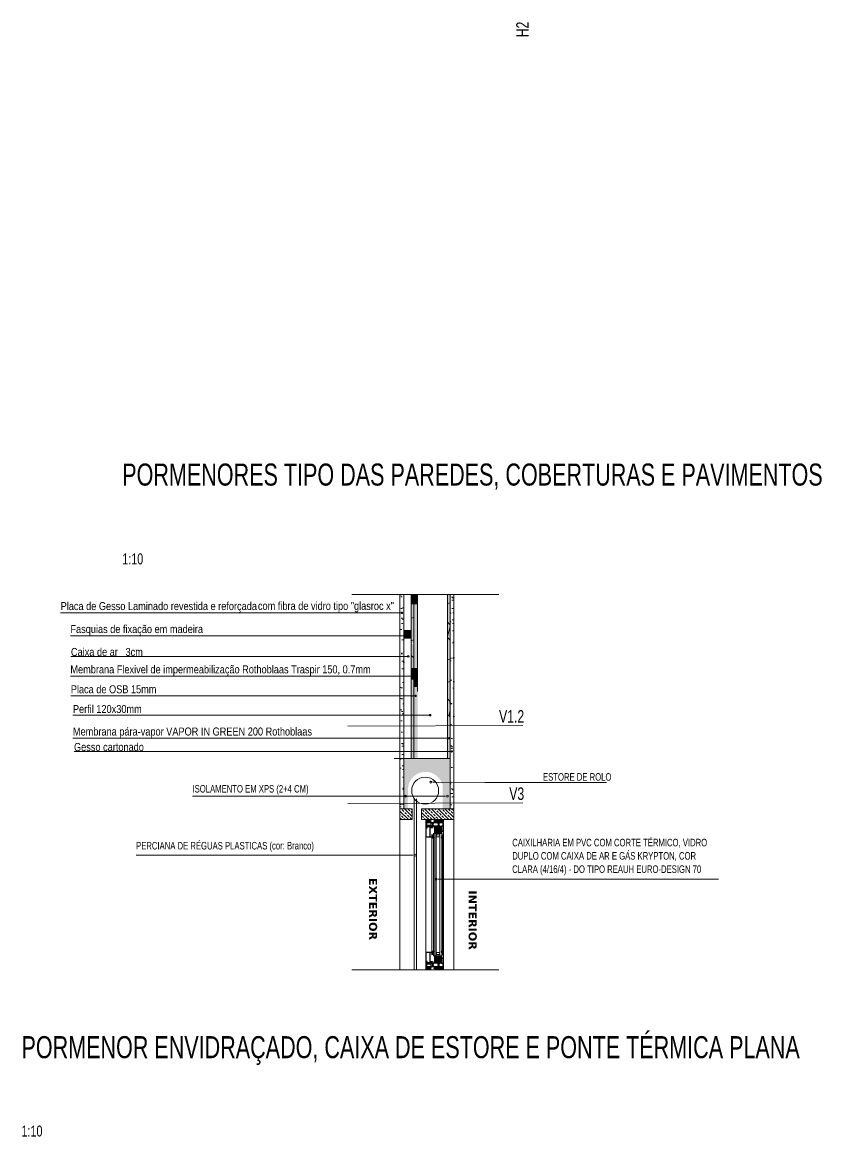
# Model space of a CAD drawing. Header units: metres. Extents: x -111189 to -108577, y -72951 to -72647.
# Drawn here: x -108586.613 to -108583.418, y -72951.184 to -72946.73 of the extents above; entities that cross this region are included whole.
import ezdxf

# ---------------------------------------------------------------- set-up
doc = ezdxf.new("R2010")
doc.units = ezdxf.units.M
doc.header["$MEASUREMENT"] = 0
doc.linetypes.add('Dashed', pattern=[0.423333, 0.211667, -0.211667])
for name, color, linetype in [('Alçado - Muros 3_1_-EST-3', 7, 'Continuous'), ('Alçado - Muros 3_1_-EST-títulos', 7, 'Continuous'), ('Alçado - Muros 3_1_0', 7, 'Continuous'), ('Alçado - Muros 3_1__3houses_SIMBOLOGIA', 7, 'Continuous'), ('Alçado - Muros 3_1__PORMENORES', 7, 'Continuous'), ('Alçado - Muros 3_1__TEXTO', 7, 'Continuous'), ('Alçado - Muros 3_1_AD_títulos', 7, 'Continuous'), ('Alçado - Muros 3_1_JGM - HATCH GLASS', 7, 'Continuous'), ('Alçado - Muros 3_1_JGM-INVIEW-5-thin', 7, 'Continuous'), ('Alçado - Muros 3_1_linha1', 7, 'Continuous'), ('Alçado - Muros 3_1_linha2', 7, 'Continuous'), ('Alçado - Muros 3_1_linha4', 7, 'Continuous'), ('Alçado - Muros 3_1_linha6', 7, 'Continuous'), ('Alçado - Muros 3_1_osb', 7, 'Continuous'), ('Alçado - Muros 3_1_ripa', 7, 'Continuous')]:
    doc.layers.add(name, color=color, linetype=linetype)
doc.styles.add('ESTILO_GERADO_1', font='ARIALN.TTF')
doc.styles.add('ESTILO_GERADO_11', font='arial.ttf', dxfattribs={"width": 0.7})
doc.styles.add('ESTILO_GERADO_12', font='swisscl.ttf')
doc.styles.add('ESTILO_GERADO_13', font='verdanab.ttf')
pattern_1 = [(135, (-108801.755024, -72930.463975), (0.0134703842, 0.0134703842), []), (135, (-108801.755024, -72930.450505), (0.0134703842, 0.0134703842), [0.009525, -0.0047625])]

msp = doc.modelspace()

# ---------------------------------------------------------------- hatches: boundary and pattern name
at = {"layer": 'Alçado - Muros 3_1__PORMENORES', "linetype": 'Continuous', "lineweight": 18, "ltscale": 1000}
h = msp.add_hatch(dxfattribs=at)
h.set_pattern_fill('HONEY__O_0001', color=4, style=0, pattern_type=2)
h.set_pattern_definition([(0, (-108652.15487, -72954.7718844), (0.005625, 0.00324759526), [0.00375, -0.0075]), (120, (-108652.15487, -72954.7718844), (-0.005625, 0.00324759526), [0.00375, -0.0075]), (60, (-108652.15487, -72954.7718844), (0, 0.00649519053), [0, -0.0075, 0.00375, 0, 0, 0])])
h.paths.add_polyline_path([(-108585.0884, -72949.8713), (-108585.0725, -72949.8731), (-108585.0711, -72949.7947, -0.871136), (-108584.9329, -72949.7785), (-108584.9322, -72949.8732), (-108584.903, -72949.8732), (-108584.9032, -72949.6732), (-108585.0893, -72949.6743)])
h = msp.add_hatch(dxfattribs=at)
h.set_pattern_fill('ANSI33_0001', color=252, style=0, pattern_type=2)
h.set_pattern_definition(pattern_1)
h.paths.add_polyline_path([(-108585.0547, -72949.8732), (-108585.1031, -72949.8727), (-108585.1031, -72949.9161), (-108585.0547, -72949.9166)])
h = msp.add_hatch(dxfattribs=at)
h.set_pattern_fill('ANSI33_0001', color=252, style=0, pattern_type=2)
h.set_pattern_definition(pattern_1)
h.paths.add_polyline_path([(-108584.8881, -72949.8732), (-108585.0169, -72949.8732), (-108585.0169, -72949.9167), (-108584.8881, -72949.9167)])
at = {"layer": 'Alçado - Muros 3_1_JGM-INVIEW-5-thin', "linetype": 'Continuous', "lineweight": 18, "ltscale": 1000}
h = msp.add_hatch(dxfattribs=at)
h.set_pattern_fill('AR_SAND_0001', color=252, style=0, pattern_type=2)
h.set_pattern_definition([(142.5, (-109421.04945355, -73124.6101632), (3.149667905e-05, 0.0009634118845), [0, -0.00076, 0, -0.00085, 0, -0.0008125]), (172.5, (-109421.0494535, -73124.6101632), (-0.0008848883526, 0.0014110730326), [0, -0.00041, 0, -0.000685, 0, -0.0002625]), (212.5, (-109421.04883855, -73124.6101632), (-0.001557071595, 2.8291037e-06), [0, -0.00025, 0, -0.0009, 0, -0.001175]), (222.5, (-109421.0488385, -73124.6101632), (-0.0015030638828, 0.0004388372505), [0, -0.000125, 0, -0.00059, 0, -0.000675])])
h.paths.add_polyline_path([(-108585.0013, -72949.9167, -0.091812), (-108584.9998, -72949.9217), (-108584.9973, -72949.9217, -0.414214), (-108584.9923, -72949.9167)])
h = msp.add_hatch(dxfattribs=at)
h.set_pattern_fill('AR_SAND_0001', color=252, style=0, pattern_type=2)
h.set_pattern_definition([(142.5, (-109415.9058029, -73124.6101629), (3.149667905e-05, 0.0009634118845), [0, -0.00076, 0, -0.00085, 0, -0.0008125]), (172.5, (-109415.9058029, -73124.6101629), (-0.0008848883526, 0.0014110730326), [0, -0.00041, 0, -0.000685, 0, -0.0002625]), (212.5, (-109415.9051879, -73124.6101629), (-0.001557071595, 2.8291037e-06), [0, -0.00025, 0, -0.0009, 0, -0.001175]), (222.5, (-109415.9051879, -73124.610163), (-0.0015030638828, 0.0004388372505), [0, -0.000125, 0, -0.00059, 0, -0.000675])])
h.paths.add_polyline_path([(-108584.9373, -72949.9167, -0.414214), (-108584.9323, -72949.9217), (-108584.9298, -72949.9217, -0.091812), (-108584.9283, -72949.9167)])
h = msp.add_hatch(dxfattribs=at)
h.set_pattern_fill('ANSI31_0001', color=252, style=0, pattern_type=2)
h.set_pattern_definition([(225, (-110250.2899277, -73298.2244084), (-0.0011225320151, 0.0011225320151), [])])
h.paths.add_polyline_path([(-108584.9648, -72949.9441), (-108584.9648, -72949.9721), (-108584.9368, -72949.9721), (-108584.9368, -72949.9442)])
h = msp.add_hatch(dxfattribs=at)
h.set_pattern_fill('ANSI31_0001', color=252, style=0, pattern_type=2)
h.set_pattern_definition([(225, (-110250.2899277, -73298.4403222), (-0.0011225320151, 0.0011225320151), [])])
h.paths.add_polyline_path([(-108584.9648, -72950.4893), (-108584.9369, -72950.4893), (-108584.9368, -72950.4613), (-108584.9648, -72950.4613)])
h = msp.add_hatch(dxfattribs=at)
h.set_pattern_fill('AR_SAND_0001', color=252, style=0, pattern_type=2)
h.set_pattern_definition([(142.5, (-109421.04945355, -73124.826077), (3.149667905e-05, 0.0009634118845), [0, -0.00076, 0, -0.00085, 0, -0.0008125]), (172.5, (-109421.0494535, -73124.826077), (-0.0008848883526, 0.0014110730326), [0, -0.00041, 0, -0.000685, 0, -0.0002625]), (212.5, (-109421.04883855, -73124.826077), (-0.001557071595, 2.8291037e-06), [0, -0.00025, 0, -0.0009, 0, -0.001175]), (222.5, (-109421.0488385, -73124.826077), (-0.0015030638828, 0.0004388372505), [0, -0.000125, 0, -0.00059, 0, -0.000675])])
h.paths.add_polyline_path([(-108585.0013, -72950.5167), (-108584.9923, -72950.5167, -0.414214), (-108584.9973, -72950.5117), (-108584.9998, -72950.5117, -0.091812)])
h = msp.add_hatch(dxfattribs=at)
h.set_pattern_fill('AR_SAND_0001', color=252, style=0, pattern_type=2)
h.set_pattern_definition([(142.5, (-109415.9058029, -73124.82607674), (3.149667905e-05, 0.0009634118845), [0, -0.00076, 0, -0.00085, 0, -0.0008125]), (172.5, (-109415.9058029, -73124.8260767), (-0.0008848883526, 0.0014110730326), [0, -0.00041, 0, -0.000685, 0, -0.0002625]), (212.5, (-109415.9051879, -73124.8260767), (-0.001557071595, 2.8291037e-06), [0, -0.00025, 0, -0.0009, 0, -0.001175]), (222.5, (-109415.9051879, -73124.8260767), (-0.0015030638828, 0.0004388372505), [0, -0.000125, 0, -0.00059, 0, -0.000675])])
h.paths.add_polyline_path([(-108584.9373, -72950.5167), (-108584.9283, -72950.5167, -0.091812), (-108584.9298, -72950.5117), (-108584.9323, -72950.5117, -0.414214)])
at = {"layer": 'Alçado - Muros 3_1_linha4', "linetype": 'Continuous', "lineweight": 18, "ltscale": 1000}
h = msp.add_hatch(dxfattribs=at)
h.set_pattern_fill('AR_SAND_0001_0001', color=254, style=0, pattern_type=2)
h.set_pattern_definition([(37.5, (-108585.11793, -72948.895905), (-0.0014637, 0.0447715), [0, -0.0353186, 0, -0.039501, 0, -0.0377583]), (7.5, (-108585.11793, -72948.895905), (0.0411224, 0.065575), [0, -0.0190534, 0, -0.0318332, 0, -0.0121988]), (327.5, (-108585.14651, -72948.895905), (0.0723599, 0.0001315), [0, -0.011618, 0, -0.0418246, 0, -0.0546044]), (317.5, (-108585.14651, -72948.895905), (0.06985, 0.0203936), [0, -0.005809, 0, -0.0274184, 0, -0.0313685])])
h.paths.add_polyline_path([(-108585.0882, -72949.0134), (-108585.1032, -72949.0134), (-108585.1031, -72949.8732), (-108585.0881, -72949.8732)])
h = msp.add_hatch(dxfattribs=at)
h.set_pattern_fill('HEXAGONAL_0001_0001', color=254, style=0, pattern_type=2)
h.set_pattern_definition([(135, (-106937.78133, -73254.70685), (0.0612372445, 0.0612372445), [0.050000001, -0.1000000015]), (135, (-106937.86498, -73254.68444), (0.0612372445, 0.0612372445), [0.050000001, -0.1000000015]), (195, (-106937.81668, -73254.6715), (-0.022414387, 0.0836516317), [0.050000001, -0.1000000015]), (195, (-106937.87792, -73254.73273), (-0.022414387, 0.0836516317), [0.050000001, -0.1000000015]), (255, (-106937.78133, -73254.70685), (-0.0836516317, 0.022414387), [0.050000001, -0.1000000015]), (255, (-106937.842565, -73254.76809), (-0.0836516317, 0.022414387), [0.050000001, -0.1000000015])])
h.paths.add_polyline_path([(-108585.0581, -72949.4846), (-108585.0481, -72949.4846), (-108585.0481, -72949.0157), (-108585.0581, -72949.0157)])
msp.add_hatch(color=254, dxfattribs=at).paths.add_polyline_path([(-108585.0481, -72949.0157), (-108585.0481, -72949.6725), (-108585.0331, -72949.6725), (-108585.0331, -72949.0157)])
h = msp.add_hatch(dxfattribs=at)
h.set_pattern_fill('HEXAGONAL_0001_0001', color=254, style=0, pattern_type=2)
h.set_pattern_definition([(135, (-106937.78128, -73255.22576), (0.0612372445, 0.0612372445), [0.050000001, -0.1000000015]), (135, (-106937.86493, -73255.20335), (0.0612372445, 0.0612372445), [0.050000001, -0.1000000015]), (195, (-106937.816635, -73255.19041), (-0.022414387, 0.0836516317), [0.050000001, -0.1000000015]), (195, (-106937.87787, -73255.25164), (-0.022414387, 0.0836516317), [0.050000001, -0.1000000015]), (255, (-106937.78128, -73255.22576), (-0.0836516317, 0.022414387), [0.050000001, -0.1000000015]), (255, (-106937.84252, -73255.287), (-0.0836516317, 0.022414387), [0.050000001, -0.1000000015])])
h.paths.add_polyline_path([(-108584.9131, -72949.0157), (-108584.9131, -72949.6725), (-108584.9031, -72949.6725), (-108584.9031, -72949.0157)])
h = msp.add_hatch(dxfattribs=at)
h.set_pattern_fill('AR_SAND_0001_0001', color=254, style=0, pattern_type=2)
h.set_pattern_definition([(37.5, (-108584.91793, -72948.311958), (-0.0014637, 0.0447715), [0, -0.0353186, 0, -0.039501, 0, -0.0377583]), (7.5, (-108584.91793, -72948.31196), (0.0411224, 0.065575), [0, -0.01905344, 0, -0.0318332, 0, -0.01219885]), (327.5, (-108584.94651, -72948.311958), (0.0723599, 0.0001315), [0, -0.01161795, 0, -0.0418246, 0, -0.0546044]), (317.5, (-108584.94651, -72948.31196), (0.06985, 0.0203936), [0, -0.005809, 0, -0.0274184, 0, -0.0313685])])
h.paths.add_polyline_path([(-108584.9031, -72949.0157), (-108584.902, -72949.8732), (-108584.887, -72949.8732), (-108584.8881, -72949.0157)])
h = msp.add_hatch(dxfattribs=at)
h.set_pattern_fill('PLYWOOD_0001_0001', color=254, style=0, pattern_type=2)
h.set_pattern_definition([(45, (-106937.781328, -73254.770077), (-0.004242640858, 0.004242640858), [])])
h.paths.add_polyline_path([(-108585.0881, -72949.161), (-108585.0881, -72949.191), (-108585.0581, -72949.191), (-108585.0581, -72949.161)])
h = msp.add_hatch(dxfattribs=at)
h.set_pattern_fill('TRANS_0001_0001', color=254, style=0, pattern_type=2)
h.set_pattern_definition([(135, (-106937.781328, -73254.4599198), (0.002245064031, 0.002245064031), []), (135, (-106937.7824504, -73254.4610423), (0.002245064031, 0.002245064031), [0.001587500001, -0.001587500001])])
h.paths.add_polyline_path([(-108585.0881, -72949.161), (-108585.0881, -72949.191), (-108585.0581, -72949.191), (-108585.0581, -72949.161)])
h = msp.add_hatch(dxfattribs=at)
h.set_pattern_fill('TRANS_0001_0001', color=254, style=0, pattern_type=2)
h.set_pattern_definition([(135, (-106937.7813103, -73254.4599803), (0.002245064031, 0.002245064031), []), (135, (-106937.782433, -73254.4611028), (0.002245064031, 0.002245064031), [0.001587500001, -0.001587500001])])
h.paths.add_polyline_path([(-108585.0881, -72949.1611), (-108585.0881, -72949.1911), (-108585.0581, -72949.1911), (-108585.0581, -72949.1611)])
at = {"layer": 'Alçado - Muros 3_1_linha6', "linetype": 'Continuous', "lineweight": 18, "ltscale": 1000}
for points in [[(-108585.0481, -72949.0157), (-108585.0581, -72949.0157), (-108585.0581, -72949.0569), (-108585.0481, -72949.0569)], [(-108584.9131, -72949.0157), (-108584.9131, -72949.6725), (-108584.9031, -72949.6725), (-108584.9031, -72949.0157)], [(-108585.0481, -72949.3114), (-108585.0581, -72949.3114), (-108585.0581, -72949.3572), (-108585.0481, -72949.3572)], [(-108585.0481, -72949.3572), (-108585.0581, -72949.3572), (-108585.0581, -72949.6725), (-108585.0481, -72949.6725)]]:
    msp.add_hatch(color=251, dxfattribs=at).paths.add_polyline_path(points)
h = msp.add_hatch(color=251, dxfattribs=at)
h.paths.add_polyline_path([(-108585.0581, -72949.0569), (-108585.0581, -72949.3114), (-108585.0481, -72949.3114), (-108585.0481, -72949.0569)])
h.paths.add_polyline_path([(-108585.0497, -72949.2127, -1.00729), (-108585.0557, -72949.2126, -0.992763)], flags=0)
at = {"layer": 'Alçado - Muros 3_1_osb', "linetype": 'Continuous', "lineweight": 18, "ltscale": 1000}
for points in [[(-108585.0331, -72949.0157), (-108585.0481, -72949.0157), (-108585.0481, -72949.0569), (-108585.0331, -72949.0569)], [(-108585.0331, -72949.0569), (-108585.0481, -72949.0569), (-108585.0481, -72949.3114), (-108585.0331, -72949.3114)], [(-108585.0331, -72949.3114), (-108585.0481, -72949.3114), (-108585.0481, -72949.3572), (-108585.0331, -72949.3572)], [(-108585.0331, -72949.3572), (-108585.0481, -72949.3572), (-108585.0481, -72949.387), (-108585.0331, -72949.387)], [(-108585.0331, -72949.387), (-108585.0481, -72949.387), (-108585.0481, -72949.4503), (-108585.0331, -72949.4503)], [(-108585.0331, -72949.4503), (-108585.0481, -72949.4503), (-108585.0481, -72949.6725), (-108585.0331, -72949.6725)]]:
    msp.add_hatch(color=43, dxfattribs=at).paths.add_polyline_path(points)
at = {"layer": 'Alçado - Muros 3_1_ripa', "linetype": 'Continuous', "lineweight": 18, "ltscale": 1000}
for points in [[(-108585.0581, -72949.1611), (-108585.0881, -72949.1611), (-108585.0731, -72949.1761)], [(-108585.0731, -72949.1761), (-108585.0881, -72949.1611), (-108585.0881, -72949.1911)], [(-108585.0731, -72949.1761), (-108585.0881, -72949.1911), (-108585.0581, -72949.1911)], [(-108585.0581, -72949.1611), (-108585.0731, -72949.1761), (-108585.0581, -72949.1911)]]:
    msp.add_hatch(color=34, dxfattribs=at).paths.add_polyline_path(points)

# ---------------------------------------------------------------- linework, layer by layer
at = {"layer": 'Alçado - Muros 3_1_-EST-3', "color": 3, "linetype": 'Continuous', "lineweight": 18, "ltscale": 1000}
for p, q in [((-108584.9719, -72949.7675), (-108584.9644, -72949.7675)), ((-108584.9644, -72949.7675), (-108584.7645, -72949.7682)), ((-108584.7645, -72949.7682), (-108584.5815, -72949.7682)), ((-108584.5815, -72949.7682), (-108584.2783, -72949.7682)), ((-108585.9323, -72949.8227), (-108585.4009, -72949.8227)), ((-108585.2589, -72949.8227), (-108585.4012, -72949.8227)), ((-108585.0957, -72949.8227), (-108585.2589, -72949.8227)), ((-108584.9287, -72949.8227), (-108585.2589, -72949.8227)), ((-108585.0882, -72949.8227), (-108585.0957, -72949.8227)), ((-108584.9212, -72949.8227), (-108584.9287, -72949.8227)), ((-108586.1578, -72950.0588), (-108585.4043, -72950.0588)), ((-108585.2217, -72950.0588), (-108585.4046, -72950.0588)), ((-108585.0577, -72950.0588), (-108585.2217, -72950.0588)), ((-108585.0502, -72950.0588), (-108585.0577, -72950.0588))]:
    msp.add_line(p, q, dxfattribs=at)
at = {"layer": 'Alçado - Muros 3_1_-EST-3', "color": 3, "linetype": 'Continuous', "lineweight": 18, "ltscale": 1000, "flags": 128}
for points in [[(-108584.9757, -72949.7675, 1), (-108584.9832, -72949.7674, 1)], [(-108585.0844, -72949.8227, 1), (-108585.0769, -72949.8227, 1)], [(-108584.9175, -72949.8227, 1), (-108584.91, -72949.8227, 1)], [(-108585.0464, -72950.0588, 1), (-108585.0389, -72950.0588, 1)]]:
    msp.add_lwpolyline(points, format="xyb", close=True, dxfattribs=at)
at = {"layer": 'Alçado - Muros 3_1_-EST-títulos', "color": 30, "linetype": 'Dashed', "lineweight": 18, "ltscale": 10}
for p, q in [((-108584.6124, -72949.541), (-108585.3122, -72949.5429)), ((-108584.6124, -72949.8501), (-108585.3122, -72949.852))]:
    msp.add_line(p, q, dxfattribs=at)
at = {"layer": 'Alçado - Muros 3_1_0', "color": 7, "linetype": 'Continuous', "lineweight": 18, "ltscale": 1000}
for p, q in [((-108585.1031, -72949.8732), (-108585.1031, -72949.9166)), ((-108585.0547, -72949.8732), (-108585.1031, -72949.8732)), ((-108585.0547, -72949.8732), (-108585.0547, -72949.9166)), ((-108585.0169, -72949.8732), (-108584.9008, -72949.8732)), ((-108585.0169, -72949.8732), (-108585.0169, -72949.9167)), ((-108584.9008, -72949.8732), (-108584.8881, -72949.8732)), ((-108584.8881, -72949.8732), (-108584.8881, -72949.9167)), ((-108585.0547, -72949.9166), (-108585.1031, -72949.9166)), ((-108585.0169, -72949.9167), (-108584.9875, -72949.9167)), ((-108584.9875, -72949.9167), (-108584.8881, -72949.9167))]:
    msp.add_line(p, q, dxfattribs=at)
at = {"layer": 'Alçado - Muros 3_1__3houses_SIMBOLOGIA', "color": 251, "linetype": 'Dashed', "lineweight": 18, "ltscale": 10}
for p, q in [((-108585.2954, -72949.0166), (-108584.7079, -72949.0166)), ((-108585.2954, -72950.5167), (-108584.7079, -72950.5167))]:
    msp.add_line(p, q, dxfattribs=at)
at = {"layer": 'Alçado - Muros 3_1__PORMENORES', "color": 252, "linetype": 'Continuous', "lineweight": 18, "ltscale": 1000}
for p, q in [((-108585.0464, -72949.8321), (-108585.0464, -72949.9194)), ((-108585.0464, -72949.8321), (-108585.0464, -72950.5167)), ((-108585.0377, -72949.9194), (-108585.0377, -72949.8337)), ((-108585.0377, -72949.8417), (-108585.0377, -72950.5168)), ((-108585.0825, -72949.8732), (-108585.1009, -72949.8732))]:
    msp.add_line(p, q, dxfattribs=at)
msp.add_circle((-108585.0025, -72949.8009), 0.0539, dxfattribs=at)
at = {"layer": 'Alçado - Muros 3_1_JGM - HATCH GLASS', "color": 254, "linetype": 'Continuous', "lineweight": 18, "ltscale": 1000}
msp.add_line((-108584.9634, -72950.4613), (-108584.9634, -72949.9721), dxfattribs=at)
at = {"layer": 'Alçado - Muros 3_1_JGM - HATCH GLASS', "color": 254, "linetype": 'Continuous', "lineweight": 18, "ltscale": 1000, "flags": 128}
msp.add_lwpolyline([(-108584.944, -72949.9721), (-108584.944, -72950.4613), (-108584.936, -72950.4613), (-108584.936, -72949.9721), (-108584.9687, -72949.9721), (-108584.9687, -72950.4613), (-108584.958, -72950.4613), (-108584.958, -72949.9721)], dxfattribs=at)
at = {"layer": 'Alçado - Muros 3_1_JGM-INVIEW-5-thin', "color": 252, "linetype": 'Continuous', "lineweight": 18, "ltscale": 1000}
for p, q in [((-108584.9031, -72949.6725), (-108585.1262, -72949.6725)), ((-108584.8881, -72949.8732), (-108584.8881, -72950.5167)), ((-108585.1031, -72949.9166), (-108585.1031, -72950.5167)), ((-108584.9982, -72949.9294), (-108584.9957, -72949.9309)), ((-108584.9883, -72949.9186), (-108584.98, -72949.919)), ((-108584.9882, -72949.9256), (-108584.9842, -72949.9258)), ((-108584.9877, -72949.9196), (-108584.98, -72949.92)), ((-108584.9876, -72949.9246), (-108584.98, -72949.925)), ((-108584.9874, -72949.9206), (-108584.98, -72949.921)), ((-108584.9874, -72949.9236), (-108584.98, -72949.924)), ((-108584.9873, -72949.9216), (-108584.98, -72949.922)), ((-108584.9873, -72949.9226), (-108584.98, -72949.923)), ((-108584.9867, -72949.9177), (-108584.98, -72949.918)), ((-108584.9795, -72949.92), (-108584.9795, -72949.919)), ((-108584.9751, -72949.9294), (-108584.9794, -72949.932)), ((-108584.9499, -72949.931), (-108584.951, -72949.9278)), ((-108584.9312, -72949.9278), (-108584.951, -72949.9278)), ((-108584.95, -72949.933), (-108584.95, -72949.9388)), ((-108584.9475, -72949.9345), (-108584.95, -72949.933)), ((-108584.95, -72949.9388), (-108584.9475, -72949.9373)), ((-108584.9475, -72949.9296), (-108584.9499, -72949.931)), ((-108584.9475, -72949.9296), (-108584.9475, -72949.9345)), ((-108584.9475, -72949.9373), (-108584.9475, -72949.9423)), ((-108584.9459, -72949.9418), (-108584.9459, -72949.9292)), ((-108584.9459, -72949.9292), (-108584.9314, -72949.9292)), ((-108584.9323, -72949.9217), (-108584.9323, -72949.923)), ((-108584.9298, -72949.9217), (-108584.9323, -72949.9217)), ((-108584.9323, -72949.923), (-108584.9312, -72949.923)), ((-108584.9314, -72949.9292), (-108584.9314, -72949.9416)), ((-108584.9312, -72949.923), (-108584.9312, -72949.9278)), ((-108584.9298, -72949.9867), (-108584.9298, -72949.9217)), ((-108584.9914, -72949.9394), (-108584.9982, -72949.9436)), ((-108584.9916, -72949.945), (-108584.9835, -72949.945)), ((-108584.9895, -72949.9427), (-108584.9895, -72949.9394)), ((-108584.9855, -72949.9427), (-108584.9855, -72949.9394)), ((-108584.9819, -72949.9394), (-108584.9751, -72949.9436)), ((-108584.955, -72949.978), (-108584.958, -72949.978)), ((-108584.9499, -72949.9409), (-108584.951, -72949.9441)), ((-108584.951, -72949.9441), (-108584.944, -72949.9441)), ((-108584.9475, -72949.9423), (-108584.9499, -72949.9409)), ((-108584.947, -72949.978), (-108584.944, -72949.978)), ((-108584.9444, -72949.9418), (-108584.9459, -72949.9418)), ((-108584.9437, -72949.9425), (-108584.9444, -72949.9418)), ((-108584.944, -72949.9441), (-108584.9436, -72949.9436)), ((-108584.9377, -72949.9425), (-108584.9437, -72949.9425)), ((-108584.9436, -72949.9436), (-108584.9432, -72949.9441)), ((-108584.9432, -72949.9441), (-108584.9369, -72949.9441)), ((-108584.9368, -72949.9416), (-108584.9377, -72949.9425)), ((-108584.9369, -72949.9441), (-108584.9366, -72949.9444)), ((-108584.9314, -72949.9416), (-108584.9368, -72949.9416)), ((-108584.9359, -72949.9444), (-108584.9366, -72949.9444)), ((-108584.9359, -72949.9432), (-108584.9321, -72949.9432)), ((-108584.9359, -72949.9444), (-108584.9359, -72949.9432)), ((-108584.9334, -72949.962), (-108584.9342, -72949.962)), ((-108584.9342, -72949.962), (-108584.9342, -72949.9643)), ((-108584.9342, -72949.9643), (-108584.9312, -72949.9643)), ((-108584.9338, -72949.9764), (-108584.9338, -72949.9808)), ((-108584.933, -72949.9764), (-108584.9338, -72949.9764)), ((-108584.9338, -72949.9808), (-108584.933, -72949.9808)), ((-108584.9334, -72949.9633), (-108584.9334, -72949.962)), ((-108584.9316, -72949.9633), (-108584.9334, -72949.9633)), ((-108584.933, -72949.9777), (-108584.933, -72949.9764)), ((-108584.9312, -72949.9777), (-108584.933, -72949.9777)), ((-108584.933, -72949.9787), (-108584.9313, -72949.9787)), ((-108584.933, -72949.9808), (-108584.933, -72949.9787)), ((-108584.9321, -72949.9432), (-108584.9316, -72949.9575)), ((-108584.9316, -72949.9575), (-108584.9316, -72949.9633)), ((-108584.9313, -72949.9787), (-108584.9313, -72949.9857)), ((-108584.9312, -72949.9777), (-108584.9312, -72949.9643)), ((-108584.9998, -72950.4467), (-108584.9998, -72949.9867)), ((-108584.9752, -72950.4467), (-108584.9752, -72949.9876)), ((-108584.9338, -72949.9846), (-108584.9338, -72949.9867)), ((-108584.933, -72949.9846), (-108584.9338, -72949.9846)), ((-108584.9338, -72949.9867), (-108584.9298, -72949.9867)), ((-108584.933, -72949.9857), (-108584.933, -72949.9846)), ((-108584.9313, -72949.9857), (-108584.933, -72949.9857)), ((-108584.9321, -72950.4467), (-108584.9321, -72949.9875)), ((-108584.9298, -72950.4467), (-108584.9298, -72949.9867)), ((-108584.955, -72950.4553), (-108584.958, -72950.4553)), ((-108584.958, -72950.4613), (-108584.944, -72950.4613)), ((-108584.947, -72950.4553), (-108584.944, -72950.4553)), ((-108584.9342, -72950.4713), (-108584.9342, -72950.469)), ((-108584.9342, -72950.469), (-108584.9312, -72950.469)), ((-108584.9334, -72950.4713), (-108584.9342, -72950.4713)), ((-108584.9338, -72950.4488), (-108584.9338, -72950.4467)), ((-108584.9338, -72950.4467), (-108584.9298, -72950.4467)), ((-108584.933, -72950.4488), (-108584.9338, -72950.4488)), ((-108584.9338, -72950.457), (-108584.9338, -72950.4526)), ((-108584.9338, -72950.4526), (-108584.933, -72950.4526)), ((-108584.933, -72950.457), (-108584.9338, -72950.457)), ((-108584.9316, -72950.47), (-108584.9334, -72950.47)), ((-108584.9334, -72950.47), (-108584.9334, -72950.4713)), ((-108584.9313, -72950.4477), (-108584.933, -72950.4477)), ((-108584.933, -72950.4477), (-108584.933, -72950.4488)), ((-108584.933, -72950.4526), (-108584.933, -72950.4547)), ((-108584.933, -72950.4547), (-108584.9313, -72950.4547)), ((-108584.9312, -72950.4557), (-108584.933, -72950.4557)), ((-108584.933, -72950.4557), (-108584.933, -72950.457)), ((-108584.9316, -72950.4758), (-108584.9316, -72950.47)), ((-108584.9313, -72950.4547), (-108584.9313, -72950.4477)), ((-108584.9312, -72950.4557), (-108584.9312, -72950.469)), ((-108584.9298, -72950.4467), (-108584.9298, -72950.5117)), ((-108584.9914, -72950.4939), (-108584.9982, -72950.4898)), ((-108584.9982, -72950.5039), (-108584.9957, -72950.5024)), ((-108584.9916, -72950.4883), (-108584.9835, -72950.4883)), ((-108584.9895, -72950.4907), (-108584.9895, -72950.4939)), ((-108584.9883, -72950.5147), (-108584.98, -72950.5143)), ((-108584.9882, -72950.5077), (-108584.9842, -72950.5075)), ((-108584.9877, -72950.5137), (-108584.98, -72950.5133)), ((-108584.9876, -72950.5087), (-108584.98, -72950.5083)), ((-108584.9874, -72950.5097), (-108584.98, -72950.5093)), ((-108584.9874, -72950.5127), (-108584.98, -72950.5123)), ((-108584.9873, -72950.5107), (-108584.98, -72950.5103)), ((-108584.9873, -72950.5117), (-108584.98, -72950.5113)), ((-108584.9867, -72950.5157), (-108584.98, -72950.5153)), ((-108584.9855, -72950.4907), (-108584.9855, -72950.4939)), ((-108584.9819, -72950.4939), (-108584.9751, -72950.4898)), ((-108584.9795, -72950.5133), (-108584.9795, -72950.5143)), ((-108584.9751, -72950.5039), (-108584.9794, -72950.5013)), ((-108584.9499, -72950.4924), (-108584.951, -72950.4893)), ((-108584.951, -72950.4893), (-108584.944, -72950.4893)), ((-108584.9499, -72950.5023), (-108584.951, -72950.5055)), ((-108584.9312, -72950.5055), (-108584.951, -72950.5055)), ((-108584.95, -72950.5003), (-108584.95, -72950.4945)), ((-108584.95, -72950.4945), (-108584.9475, -72950.496)), ((-108584.9475, -72950.4988), (-108584.95, -72950.5003)), ((-108584.9475, -72950.491), (-108584.9499, -72950.4924)), ((-108584.9475, -72950.5037), (-108584.9499, -72950.5023)), ((-108584.9475, -72950.496), (-108584.9475, -72950.491)), ((-108584.9475, -72950.5037), (-108584.9475, -72950.4988)), ((-108584.9459, -72950.4915), (-108584.9459, -72950.5041)), ((-108584.9444, -72950.4915), (-108584.9459, -72950.4915)), ((-108584.9459, -72950.5041), (-108584.9314, -72950.5041)), ((-108584.9437, -72950.4909), (-108584.9444, -72950.4915)), ((-108584.944, -72950.4893), (-108584.9436, -72950.4897)), ((-108584.9377, -72950.4909), (-108584.9437, -72950.4909)), ((-108584.9436, -72950.4897), (-108584.9432, -72950.4893)), ((-108584.9432, -72950.4893), (-108584.9369, -72950.4893)), ((-108584.9368, -72950.4917), (-108584.9377, -72950.4909)), ((-108584.9369, -72950.4893), (-108584.9366, -72950.4889)), ((-108584.9314, -72950.4917), (-108584.9368, -72950.4917)), ((-108584.9359, -72950.4889), (-108584.9366, -72950.4889)), ((-108584.9359, -72950.4889), (-108584.9359, -72950.4901)), ((-108584.9359, -72950.4901), (-108584.9321, -72950.4901)), ((-108584.9323, -72950.5117), (-108584.9323, -72950.5104)), ((-108584.9323, -72950.5104), (-108584.9312, -72950.5104)), ((-108584.9298, -72950.5117), (-108584.9323, -72950.5117)), ((-108584.9321, -72950.4901), (-108584.9316, -72950.4758)), ((-108584.9314, -72950.5041), (-108584.9314, -72950.4917)), ((-108584.9312, -72950.5104), (-108584.9312, -72950.5055))]:
    msp.add_line(p, q, dxfattribs=at)
at = {"layer": 'Alçado - Muros 3_1_JGM-INVIEW-5-thin', "color": 252, "linetype": 'Continuous', "lineweight": 18, "ltscale": 1000, "flags": 128}
for points in [[(-108585.0013, -72949.9167), (-108584.9923, -72949.9167, 0.414214), (-108584.9973, -72949.9217), (-108584.9998, -72949.9217, 0.091812)], [(-108584.9973, -72949.9228, 1), (-108584.9873, -72949.9228), (-108584.9873, -72949.9217, 1), (-108584.9973, -72949.9217)], [(-108584.9323, -72949.9228, -0.417272), (-108584.9373, -72949.9278), (-108584.951, -72949.9278), (-108584.9523, -72949.9279), (-108584.9594, -72949.9279, -1), (-108584.9594, -72949.9167), (-108584.9373, -72949.9167, -0.414214), (-108584.9323, -72949.9217)], [(-108584.9283, -72949.9167), (-108584.9373, -72949.9167, -0.414214), (-108584.9323, -72949.9217), (-108584.9298, -72949.9217, -0.091812)], [(-108584.9807, -72949.9453), (-108584.9816, -72949.9453), (-108584.982, -72949.9465), (-108584.9843, -72949.9465), (-108584.9843, -72949.9854), (-108584.9983, -72949.9854), (-108584.9983, -72949.9513), (-108584.9947, -72949.9513), (-108584.9947, -72949.9464), (-108584.995, -72949.9464), (-108584.9965, -72949.9472), (-108584.996, -72949.9482), (-108584.996, -72949.95), (-108584.9998, -72949.95), (-108584.9998, -72949.9867), (-108584.9733, -72949.9867), (-108584.9733, -72949.9847), (-108584.9748, -72949.9847), (-108584.9748, -72949.977, 0.45685), (-108584.9751, -72949.9767, 0.372825), (-108584.976, -72949.9776), (-108584.976, -72949.9854), (-108584.983, -72949.9854), (-108584.983, -72949.9478), (-108584.98, -72949.9478)], [(-108584.9687, -72949.9761), (-108584.9687, -72949.9773, 0.60827), (-108584.9683, -72949.9884), (-108584.9687, -72949.9915), (-108584.9687, -72949.9921), (-108584.9692, -72949.9921), (-108584.9752, -72949.9876), (-108584.9752, -72949.9867), (-108584.9733, -72949.9867), (-108584.9733, -72949.9847), (-108584.9743, -72949.9847), (-108584.9743, -72949.9819, -0.272632), (-108584.9695, -72949.9761)], [(-108584.9354, -72949.9787, 0.54428), (-108584.9354, -72949.9792, -0.560698), (-108584.9355, -72949.9806), (-108584.9361, -72949.9809), (-108584.9361, -72949.9813), (-108584.9351, -72949.9818), (-108584.9351, -72949.9822), (-108584.9361, -72949.9828), (-108584.9361, -72949.9831), (-108584.9355, -72949.9835), (-108584.9355, -72949.9849), (-108584.9359, -72949.9849), (-108584.9366, -72949.9844), (-108584.9366, -72949.9851), (-108584.9355, -72949.9861), (-108584.9355, -72949.9869), (-108584.9391, -72949.9905), (-108584.9391, -72949.9911), (-108584.9386, -72949.9911), (-108584.9321, -72949.9875), (-108584.9321, -72949.9867), (-108584.9341, -72949.9867), (-108584.9341, -72949.9842), (-108584.9326, -72949.9842), (-108584.9326, -72949.9849), (-108584.9323, -72949.9849), (-108584.9309, -72949.9829), (-108584.9309, -72949.9819), (-108584.9323, -72949.9799), (-108584.9326, -72949.9799), (-108584.9326, -72949.9807), (-108584.9341, -72949.9807), (-108584.9341, -72949.9764), (-108584.9351, -72949.9764), (-108584.9356, -72949.977), (-108584.9356, -72949.9773, -0.608654)], [(-108584.9807, -72950.4881), (-108584.9816, -72950.4881), (-108584.982, -72950.4869), (-108584.9843, -72950.4869), (-108584.9843, -72950.448), (-108584.9983, -72950.448), (-108584.9983, -72950.4821), (-108584.9947, -72950.4821), (-108584.9947, -72950.487), (-108584.995, -72950.487), (-108584.9965, -72950.4861), (-108584.996, -72950.4851), (-108584.996, -72950.4834), (-108584.9998, -72950.4834), (-108584.9998, -72950.4467), (-108584.9733, -72950.4467), (-108584.9733, -72950.4487), (-108584.9748, -72950.4487), (-108584.9748, -72950.4564, -0.45685), (-108584.9751, -72950.4567, -0.372825), (-108584.976, -72950.4557), (-108584.976, -72950.448), (-108584.983, -72950.448), (-108584.983, -72950.4856), (-108584.98, -72950.4856)], [(-108584.9687, -72950.4573), (-108584.9687, -72950.456, -0.60827), (-108584.9683, -72950.4449), (-108584.9687, -72950.4418), (-108584.9687, -72950.4413), (-108584.9692, -72950.4413), (-108584.9752, -72950.4457), (-108584.9752, -72950.4467), (-108584.9733, -72950.4467), (-108584.9733, -72950.4487), (-108584.9743, -72950.4487), (-108584.9743, -72950.4514, 0.272632), (-108584.9695, -72950.4573)], [(-108584.9354, -72950.4546, -0.54428), (-108584.9354, -72950.4541, 0.560698), (-108584.9355, -72950.4527), (-108584.9361, -72950.4524), (-108584.9361, -72950.452), (-108584.9351, -72950.4515), (-108584.9351, -72950.4511), (-108584.9361, -72950.4505), (-108584.9361, -72950.4502), (-108584.9355, -72950.4499), (-108584.9355, -72950.4484), (-108584.9359, -72950.4484), (-108584.9366, -72950.4489), (-108584.9366, -72950.4482), (-108584.9355, -72950.4472), (-108584.9355, -72950.4464), (-108584.9391, -72950.4428), (-108584.9391, -72950.4423), (-108584.9386, -72950.4423), (-108584.9321, -72950.4458), (-108584.9321, -72950.4467), (-108584.9341, -72950.4467), (-108584.9341, -72950.4492), (-108584.9326, -72950.4492), (-108584.9326, -72950.4484), (-108584.9323, -72950.4484), (-108584.9309, -72950.4504), (-108584.9309, -72950.4514), (-108584.9323, -72950.4534), (-108584.9326, -72950.4534), (-108584.9326, -72950.4527), (-108584.9341, -72950.4527), (-108584.9341, -72950.457), (-108584.9351, -72950.457), (-108584.9356, -72950.4563), (-108584.9356, -72950.456, 0.608654)], [(-108585.0013, -72950.5167), (-108584.9923, -72950.5167, -0.414214), (-108584.9973, -72950.5117), (-108584.9998, -72950.5117, -0.091812)], [(-108584.9973, -72950.5105, -1), (-108584.9873, -72950.5105), (-108584.9873, -72950.5117, -1), (-108584.9973, -72950.5117)], [(-108584.9323, -72950.5105, 0.417272), (-108584.9373, -72950.5055), (-108584.951, -72950.5055), (-108584.9523, -72950.5054), (-108584.9594, -72950.5054, 1), (-108584.9594, -72950.5167), (-108584.9373, -72950.5167, 0.414214), (-108584.9323, -72950.5117)], [(-108584.9283, -72950.5167), (-108584.9373, -72950.5167, 0.414214), (-108584.9323, -72950.5117), (-108584.9298, -72950.5117, 0.091812)]]:
    msp.add_lwpolyline(points, format="xyb", close=True, dxfattribs=at)
for points in [[(-108584.9745, -72949.9486), (-108584.9733, -72949.9486), (-108584.9733, -72949.95), (-108584.982, -72949.95), (-108584.982, -72949.9482), (-108584.98, -72949.9482), (-108584.98, -72949.9452), (-108584.9983, -72949.9452), (-108584.9983, -72949.9482), (-108584.996, -72949.9482), (-108584.996, -72949.95), (-108584.9998, -72949.95), (-108584.9998, -72949.9217), (-108584.9973, -72949.9217), (-108584.9973, -72949.923), (-108584.9984, -72949.923), (-108584.9984, -72949.9278), (-108584.97, -72949.9278), (-108584.9711, -72949.931), (-108584.9735, -72949.9296), (-108584.9735, -72949.9345), (-108584.971, -72949.933), (-108584.971, -72949.9388), (-108584.9735, -72949.9373), (-108584.9735, -72949.9423), (-108584.9711, -72949.9409), (-108584.97, -72949.9441), (-108584.9736, -72949.9441)], [(-108584.9904, -72949.9436), (-108584.9784, -72949.9436), (-108584.9784, -72949.9484), (-108584.9761, -72949.9484), (-108584.9751, -72949.9431), (-108584.9751, -72949.9294), (-108584.9982, -72949.9294), (-108584.9982, -72949.9436)], [(-108584.9735, -72949.9345), (-108584.971, -72949.933), (-108584.9699, -72949.933), (-108584.9675, -72949.9297), (-108584.9535, -72949.9297), (-108584.9511, -72949.933), (-108584.95, -72949.933), (-108584.9475, -72949.9345), (-108584.9475, -72949.9296), (-108584.95, -72949.9311), (-108584.9523, -72949.9279), (-108584.965, -72949.9279), (-108584.965, -72949.9219), (-108584.9672, -72949.9219), (-108584.9672, -72949.9227), (-108584.9664, -72949.9227), (-108584.9664, -72949.9279), (-108584.9687, -72949.9279), (-108584.9709, -72949.9311), (-108584.9735, -72949.9296)], [(-108584.9523, -72949.944), (-108584.95, -72949.9408), (-108584.9475, -72949.9423), (-108584.9475, -72949.9373), (-108584.95, -72949.9388), (-108584.9511, -72949.9388), (-108584.9535, -72949.9422), (-108584.9675, -72949.9422), (-108584.9699, -72949.9388), (-108584.971, -72949.9388), (-108584.9735, -72949.9373), (-108584.9735, -72949.9423), (-108584.9709, -72949.9408), (-108584.9687, -72949.944), (-108584.9664, -72949.944), (-108584.9664, -72949.9492), (-108584.9672, -72949.9492), (-108584.9672, -72949.95), (-108584.965, -72949.95), (-108584.965, -72949.944)], [(-108584.9916, -72949.9452), (-108584.9896, -72949.9427), (-108584.9854, -72949.9427), (-108584.9835, -72949.945)], [(-108584.9368, -72949.9721), (-108584.9648, -72949.9721), (-108584.9648, -72949.9441), (-108584.9368, -72949.9441)], [(-108584.955, -72949.978), (-108584.958, -72949.98), (-108584.958, -72949.9853), (-108584.944, -72949.9853), (-108584.944, -72949.98), (-108584.947, -72949.978)], [(-108584.9319, -72949.9815), (-108584.9319, -72949.9833), (-108584.9341, -72949.9833), (-108584.9341, -72949.9815)], [(-108584.9368, -72950.4613), (-108584.9648, -72950.4613), (-108584.9648, -72950.4893), (-108584.9368, -72950.4893)], [(-108584.955, -72950.4553), (-108584.958, -72950.4533), (-108584.958, -72950.448), (-108584.944, -72950.448), (-108584.944, -72950.4533), (-108584.947, -72950.4553)], [(-108584.9319, -72950.4518), (-108584.9319, -72950.45), (-108584.9341, -72950.45), (-108584.9341, -72950.4518)], [(-108584.9745, -72950.4847), (-108584.9733, -72950.4847), (-108584.9733, -72950.4834), (-108584.982, -72950.4834), (-108584.982, -72950.4852), (-108584.98, -72950.4852), (-108584.98, -72950.4882), (-108584.9983, -72950.4882), (-108584.9983, -72950.4852), (-108584.996, -72950.4852), (-108584.996, -72950.4834), (-108584.9998, -72950.4834), (-108584.9998, -72950.5117), (-108584.9973, -72950.5117), (-108584.9973, -72950.5104), (-108584.9984, -72950.5104), (-108584.9984, -72950.5055), (-108584.97, -72950.5055), (-108584.9711, -72950.5023), (-108584.9735, -72950.5037), (-108584.9735, -72950.4988), (-108584.971, -72950.5003), (-108584.971, -72950.4945), (-108584.9735, -72950.496), (-108584.9735, -72950.491), (-108584.9711, -72950.4924), (-108584.97, -72950.4893), (-108584.9736, -72950.4893)], [(-108584.9904, -72950.4898), (-108584.9784, -72950.4898), (-108584.9784, -72950.485), (-108584.9761, -72950.485), (-108584.9751, -72950.4902), (-108584.9751, -72950.5039), (-108584.9982, -72950.5039), (-108584.9982, -72950.4898)], [(-108584.9916, -72950.4882), (-108584.9896, -72950.4907), (-108584.9854, -72950.4907), (-108584.9835, -72950.4883)], [(-108584.9523, -72950.4893), (-108584.95, -72950.4925), (-108584.9475, -72950.491), (-108584.9475, -72950.496), (-108584.95, -72950.4945), (-108584.9511, -72950.4945), (-108584.9535, -72950.4911), (-108584.9675, -72950.4911), (-108584.9699, -72950.4945), (-108584.971, -72950.4945), (-108584.9735, -72950.496), (-108584.9735, -72950.491), (-108584.9709, -72950.4925), (-108584.9687, -72950.4893), (-108584.9664, -72950.4893), (-108584.9664, -72950.4842), (-108584.9672, -72950.4842), (-108584.9672, -72950.4834), (-108584.965, -72950.4834), (-108584.965, -72950.4893)], [(-108584.9735, -72950.4988), (-108584.971, -72950.5003), (-108584.9699, -72950.5003), (-108584.9675, -72950.5036), (-108584.9535, -72950.5036), (-108584.9511, -72950.5003), (-108584.95, -72950.5003), (-108584.9475, -72950.4988), (-108584.9475, -72950.5037), (-108584.95, -72950.5022), (-108584.9523, -72950.5054), (-108584.965, -72950.5054), (-108584.965, -72950.5114), (-108584.9672, -72950.5114), (-108584.9672, -72950.5106), (-108584.9664, -72950.5106), (-108584.9664, -72950.5054), (-108584.9687, -72950.5054), (-108584.9709, -72950.5022), (-108584.9735, -72950.5037)]]:
    msp.add_lwpolyline(points, close=True, dxfattribs=at)
for points in [[(-108584.9998, -72949.9217), (-108584.9998, -72949.9867), (-108584.9733, -72949.9867)], [(-108584.9963, -72949.9258), (-108584.9973, -72949.9258), (-108584.9973, -72949.9278), (-108584.978, -72949.9278), (-108584.978, -72949.9258), (-108584.9883, -72949.9258)], [(-108584.9957, -72949.9294), (-108584.9957, -72949.9394), (-108584.9794, -72949.9394), (-108584.9794, -72949.9294)], [(-108584.9923, -72949.9167), (-108584.978, -72949.9167), (-108584.978, -72949.9177), (-108584.9893, -72949.9177)], [(-108584.9795, -72949.9178), (-108584.9795, -72949.918), (-108584.98, -72949.918), (-108584.98, -72949.919), (-108584.9795, -72949.919), (-108584.9795, -72949.92), (-108584.98, -72949.92), (-108584.98, -72949.921), (-108584.9795, -72949.921), (-108584.9795, -72949.922), (-108584.98, -72949.922), (-108584.98, -72949.923), (-108584.9795, -72949.923), (-108584.9795, -72949.924), (-108584.98, -72949.924), (-108584.98, -72949.925), (-108584.9795, -72949.925), (-108584.9795, -72949.9258)], [(-108584.9795, -72949.918), (-108584.9795, -72949.9177)], [(-108584.9298, -72949.9217), (-108584.9298, -72949.9867), (-108584.9338, -72949.9867)], [(-108584.9998, -72950.5117), (-108584.9998, -72950.4467), (-108584.9733, -72950.4467)], [(-108584.9298, -72950.5117), (-108584.9298, -72950.4467), (-108584.9338, -72950.4467)], [(-108584.9963, -72950.5075), (-108584.9973, -72950.5075), (-108584.9973, -72950.5055), (-108584.978, -72950.5055), (-108584.978, -72950.5075), (-108584.9883, -72950.5075)], [(-108584.9957, -72950.5039), (-108584.9957, -72950.4939), (-108584.9794, -72950.4939), (-108584.9794, -72950.5039)], [(-108584.9923, -72950.5167), (-108584.978, -72950.5167), (-108584.978, -72950.5157), (-108584.9893, -72950.5157)], [(-108584.9795, -72950.5156), (-108584.9795, -72950.5153), (-108584.98, -72950.5153), (-108584.98, -72950.5143), (-108584.9795, -72950.5143), (-108584.9795, -72950.5133), (-108584.98, -72950.5133), (-108584.98, -72950.5123), (-108584.9795, -72950.5123), (-108584.9795, -72950.5113), (-108584.98, -72950.5113), (-108584.98, -72950.5103), (-108584.9795, -72950.5103), (-108584.9795, -72950.5093), (-108584.98, -72950.5093), (-108584.98, -72950.5083), (-108584.9795, -72950.5083), (-108584.9795, -72950.5075)], [(-108584.9795, -72950.5153), (-108584.9795, -72950.5157)]]:
    msp.add_lwpolyline(points, dxfattribs=at)
at = {"layer": 'Alçado - Muros 3_1_JGM-INVIEW-5-thin', "color": 252, "linetype": 'Continuous', "lineweight": 18, "ltscale": 1000}
for centre, radius in [((-108584.9957, -72949.9218), 0.00113), ((-108584.9944, -72949.9248), 0.00164), ((-108584.9938, -72949.9192), 0.00113), ((-108584.9928, -72949.9217), 0.00113), ((-108584.9904, -72949.9254), 0.00113), ((-108584.9902, -72949.9194), 0.00113), ((-108584.9891, -72949.9225), 0.00164), ((-108584.9627, -72949.9213), 0.00113), ((-108584.9612, -72949.9249), 0.00164), ((-108584.9596, -72949.9189), 0.00164), ((-108584.9582, -72949.922), 0.00113), ((-108584.9579, -72949.9261), 0.00113), ((-108584.9559, -72949.9183), 0.00113), ((-108584.9546, -72949.9219), 0.00113), ((-108584.954, -72949.9257), 0.00164), ((-108584.9523, -72949.9182), 0.00113), ((-108584.9509, -72949.9218), 0.00164), ((-108584.9501, -72949.9252), 0.00113), ((-108584.9482, -72949.9187), 0.00164), ((-108584.9469, -72949.9233), 0.00164), ((-108584.9469, -72949.9265), 0.00113), ((-108584.9446, -72949.9183), 0.00113), ((-108584.944, -72949.9213), 0.00113), ((-108584.9428, -72949.9258), 0.00164), ((-108584.9419, -72949.918), 0.00113), ((-108584.9405, -72949.9225), 0.00164), ((-108584.9393, -72949.9194), 0.00113), ((-108584.9391, -72949.9254), 0.00113), ((-108584.9368, -72949.9217), 0.00113), ((-108584.9357, -72949.9192), 0.00113), ((-108584.9352, -72949.9248), 0.00164), ((-108584.9339, -72949.9218), 0.00113), ((-108584.9957, -72950.5115), 0.00113), ((-108584.9944, -72950.5085), 0.00164), ((-108584.9938, -72950.5141), 0.00113), ((-108584.9928, -72950.5116), 0.00113), ((-108584.9904, -72950.5079), 0.00113), ((-108584.9902, -72950.5139), 0.00113), ((-108584.9891, -72950.5108), 0.00164), ((-108584.9627, -72950.512), 0.00113), ((-108584.9612, -72950.5084), 0.00164), ((-108584.9596, -72950.5144), 0.00164), ((-108584.9582, -72950.5113), 0.00113), ((-108584.9579, -72950.5072), 0.00113), ((-108584.9559, -72950.515), 0.00113), ((-108584.9546, -72950.5114), 0.00113), ((-108584.954, -72950.5076), 0.00164), ((-108584.9523, -72950.5151), 0.00113), ((-108584.9509, -72950.5115), 0.00164), ((-108584.9501, -72950.5081), 0.00113), ((-108584.9482, -72950.5146), 0.00164), ((-108584.9469, -72950.51), 0.00164), ((-108584.9469, -72950.5069), 0.00113), ((-108584.9446, -72950.515), 0.00113), ((-108584.944, -72950.512), 0.00113), ((-108584.9428, -72950.5075), 0.00164), ((-108584.9419, -72950.5153), 0.00113), ((-108584.9405, -72950.5108), 0.00164), ((-108584.9393, -72950.5139), 0.00113), ((-108584.9391, -72950.5079), 0.00113), ((-108584.9368, -72950.5116), 0.00113), ((-108584.9357, -72950.5141), 0.00113), ((-108584.9352, -72950.5085), 0.00164), ((-108584.9339, -72950.5115), 0.00113)]:
    msp.add_circle(centre, radius, dxfattribs=at)
at = {"layer": 'Alçado - Muros 3_1_linha1', "color": 7, "linetype": 'Continuous', "lineweight": 18, "ltscale": 1000}
for p, q in [((-108584.9507, -72950.1547), (-108584.9432, -72950.1547)), ((-108584.9432, -72950.1547), (-108584.8875, -72950.1547)), ((-108584.8875, -72950.1547), (-108584.7045, -72950.1547)), ((-108584.7045, -72950.1547), (-108583.8301, -72950.1547))]:
    msp.add_line(p, q, dxfattribs=at)
at = {"layer": 'Alçado - Muros 3_1_linha1', "color": 7, "linetype": 'Continuous', "lineweight": 18, "ltscale": 1000, "flags": 128}
for points in [[(-108586.4593, -72949.0902), (-108585.0951, -72949.0902)], [(-108586.4201, -72949.1821), (-108585.0719, -72949.1821)], [(-108586.418, -72949.2643), (-108585.0698, -72949.2643)], [(-108586.4203, -72949.343), (-108585.0529, -72949.343)], [(-108586.4187, -72949.4221), (-108585.041, -72949.4221)], [(-108586.4102, -72949.4992), (-108584.9824, -72949.4992)], [(-108586.4102, -72949.5914), (-108584.9072, -72949.5914)], [(-108586.4058, -72949.6442), (-108584.8958, -72949.6442)]]:
    msp.add_lwpolyline(points, dxfattribs=at)
msp.add_lwpolyline([(-108584.9545, -72950.1547, 1), (-108584.962, -72950.1547, 1)], format="xyb", close=True, dxfattribs=at)
at = {"layer": 'Alçado - Muros 3_1_linha1', "color": 7, "linetype": 'Continuous', "lineweight": 18, "ltscale": 1000}
for centre in [(-108585.0951, -72949.0902), (-108585.0719, -72949.1821), (-108585.0698, -72949.2642), (-108585.0529, -72949.343), (-108585.041, -72949.4221), (-108584.9824, -72949.4992), (-108584.9072, -72949.5914), (-108584.8958, -72949.6442)]:
    msp.add_circle(centre, 0.003, dxfattribs=at)
at = {"layer": 'Alçado - Muros 3_1_linha2', "color": 7, "linetype": 'Continuous', "lineweight": 18, "ltscale": 1000}
for p, q in [((-108585.1031, -72949.8732), (-108585.1031, -72949.0157)), ((-108585.0881, -72949.0157), (-108585.0881, -72949.5496)), ((-108585.0881, -72949.8732), (-108585.0881, -72949.0157)), ((-108585.0581, -72949.6725), (-108585.0581, -72949.0157)), ((-108585.0481, -72949.0157), (-108585.0481, -72949.6725)), ((-108585.0331, -72949.4046), (-108585.0331, -72949.0157)), ((-108584.9131, -72949.0157), (-108584.9131, -72949.6725)), ((-108584.9031, -72949.0157), (-108584.9031, -72949.4846)), ((-108584.9031, -72949.0157), (-108584.9031, -72949.8732)), ((-108584.8881, -72949.0157), (-108584.8881, -72949.8732)), ((-108585.0881, -72949.161), (-108585.0581, -72949.191)), ((-108585.0881, -72949.191), (-108585.0581, -72949.161)), ((-108585.0881, -72949.161), (-108585.0581, -72949.191)), ((-108585.0581, -72949.161), (-108585.0881, -72949.191))]:
    msp.add_line(p, q, dxfattribs=at)
at = {"layer": 'Alçado - Muros 3_1_linha2', "color": 7, "linetype": 'Continuous', "lineweight": 18, "ltscale": 1000, "flags": 128}
msp.add_lwpolyline([(-108585.0881, -72949.161), (-108585.0581, -72949.161), (-108585.0581, -72949.191), (-108585.0881, -72949.191)], close=True, dxfattribs=at)

# ---------------------------------------------------------------- texts
at = {"layer": 'Alçado - Muros 3_1_-EST-3', "color": 7, "linetype": 'Continuous', "lineweight": 18, "char_height": 0.03, "attachment_point": 1, "style": 'ESTILO_GERADO_12'}
for s, insert in [('\\A1;{\\pql;\\fSwis721 LtCn BT|b0|i0|c0|p0;\\W1.000000;ESTORE DE ROLO}', (-108584.5315, -72949.7311)), ('\\A1;{\\pql;\\fSwis721 LtCn BT|b0|i0|c0|p0;\\W1.000000;ISOLAMENTO EM XPS (2+4 CM)}', (-108585.9323, -72949.7785)), ('\\A1;{\\pql;\\fSwis721 LtCn BT|b0|i0|c0|p0;\\W1.000000;PERCIANA DE RÉGUAS PLASTICAS (cor: Branco)}', (-108586.1578, -72950.006))]:
    msp.add_mtext(s, dxfattribs=dict(at, insert=insert))
at = {"layer": 'Alçado - Muros 3_1_-EST-títulos', "color": 30, "linetype": 'Continuous', "lineweight": 18, "insert": (-108584.6386, -72946.7275), "char_height": 0.05, "attachment_point": 3, "rotation": 90, "line_spacing_factor": 1.960727, "style": 'ESTILO_GERADO_11'}
msp.add_mtext('\\A1;{\\pqr;\\fArial|b0|i0|c0|p0;\\W0.700000;H2 \\P\\pqr;\\fArial|b0|i0|c0|p0;\\W0.700000; }', dxfattribs=at)
at = {"layer": 'Alçado - Muros 3_1_-EST-títulos', "color": 30, "linetype": 'Continuous', "lineweight": 18, "char_height": 0.05, "attachment_point": 3, "line_spacing_factor": 1.960727, "style": 'ESTILO_GERADO_11'}
for s, insert in [('\\A1;{\\pqr;\\fArial|b0|i0|c0|p0;\\W0.700000;V1.2\\P\\pqr;\\fArial|b0|i0|c0|p0;\\W0.700000; }', (-108584.6067, -72949.479)), ('\\A1;{\\pqr;\\fArial|b0|i0|c0|p0;\\W0.700000;V3\\P\\pqr;\\fArial|b0|i0|c0|p0;\\W0.700000; }', (-108584.6067, -72949.7881))]:
    msp.add_mtext(s, dxfattribs=dict(at, insert=insert))
at = {"layer": 'Alçado - Muros 3_1__TEXTO', "color": 7, "linetype": 'Continuous', "lineweight": 18, "char_height": 0.0324, "attachment_point": 7, "rotation": 269.9999, "style": 'ESTILO_GERADO_13'}
for s, insert in [('\\A1;{\\pql;\\fVerdana|b1|i0|c0|p0;\\W1.000000;EXTERIOR}', (-108585.2276, -72950.1502)), ('\\A1;{\\pql;\\fVerdana|b1|i0|c0|p0;\\W1.000000;INTERIOR}', (-108584.8294, -72950.2))]:
    msp.add_mtext(s, dxfattribs=dict(at, insert=insert))
at = {"layer": 'Alçado - Muros 3_1_AD_títulos', "color": 7, "linetype": 'Continuous', "lineweight": 18, "char_height": 0.088072, "attachment_point": 1, "style": 'ESTILO_GERADO_11'}
for s, insert, line_spacing_factor in [('\\A1;{\\pql;\\fArial|b0|i0|c0|p0;\\W0.700000;PORMENORES TIPO DAS PAREDES, COBERTURAS E PAVIMENTOS\\P\\pql;\\fArial|b0|i0|c0|p0;\\C2;\\H0.500000x;\\W0.700000;1:10}', (-108586.2131, -72948.4936), 2.444932), ('\\A1;{\\pql;\\fArial|b0|i0|c0|p0;\\W0.700000;PORMENOR ENVIDRAÇADO, CAIXA DE ESTORE E PONTE TÉRMICA PLANA\\P\\pql;\\fArial|b0|i0|c0|p0;\\C2;\\H0.500000x;\\W0.700000;1:10}', (-108586.6158, -72950.7822), 2.433572)]:
    msp.add_mtext(s, dxfattribs=dict(at, insert=insert, line_spacing_factor=line_spacing_factor))
at = {"layer": 'Alçado - Muros 3_1_linha1', "color": 7, "linetype": 'Continuous', "lineweight": 18, "char_height": 0.032, "attachment_point": 7, "style": 'ESTILO_GERADO_1'}
for s, insert in [('\\A1;{\\pql;\\fArial Narrow|b0|i0|c0|p0;\\W1.000000;Placa de Gesso Laminado revestida e reforçada}', (-108586.4593, -72949.0891)), ('\\A1;{\\pql;\\fArial Narrow|b0|i0|c0|p0;\\W1.000000;com fibra de vidro tipo "glasroc x"}', (-108585.6707, -72949.0882)), ('\\A1;{\\pql;\\fArial Narrow|b0|i0|c0|p0;\\W1.000000;Fasquias de fixação em madeira}', (-108586.4201, -72949.181)), ('\\A1;{\\pql;\\fArial Narrow|b0|i0|c0|p0;\\W1.000000;Caixa de ar   3cm}', (-108586.418, -72949.2631)), ('\\A1;{\\pql;\\fArial Narrow|b0|i0|c0|p0;\\W1.000000;Membrana Flexivel de impermeabilização Rothoblaas Traspir 150, 0.7mm}', (-108586.4203, -72949.3421)), ('\\A1;{\\pql;\\fArial Narrow|b0|i0|c0|p0;\\W1.000000;Placa de OSB 15mm}', (-108586.4187, -72949.4123)), ('\\A1;{\\pql;\\fArial Narrow|b0|i0|c0|p0;\\W1.000000;Perfil 120x30mm}', (-108586.4102, -72949.4912)), ('\\A1;{\\pql;\\fArial Narrow|b0|i0|c0|p0;\\W1.000000;Membrana pára-vapor VAPOR IN GREEN 200 Rothoblaas}', (-108586.4102, -72949.5903)), ('\\A1;{\\pql;\\fArial Narrow|b0|i0|c0|p0;\\W1.000000;Gesso cartonado }', (-108586.4058, -72949.643))]:
    msp.add_mtext(s, dxfattribs=dict(at, insert=insert))
at = {"layer": 'Alçado - Muros 3_1_linha1', "color": 7, "linetype": 'Continuous', "lineweight": 18, "insert": (-108584.6545, -72949.9935), "char_height": 0.03, "width": 0.842188, "attachment_point": 1, "line_spacing_factor": 1.06288, "style": 'ESTILO_GERADO_12'}
msp.add_mtext('\\A1;{\\pql;\\fSwis721 LtCn BT|b0|i0|c0|p0;\\W1.000000;CAIXILHARIA EM PVC COM CORTE TÉRMICO, VIDRO \\fSwis721 LtCn BT|b0|i0|c0|p0;\\W1.000000;DUPLO COM CAIXA DE AR E GÁS KRYPTON, COR CLARA \\fSwis721 LtCn BT|b0|i0|c0|p0;\\W1.000000;(4/16/4) - DO TIPO REAUH EURO-DESIGN 70}', dxfattribs=at)

doc.saveas('drawing.dxf')
